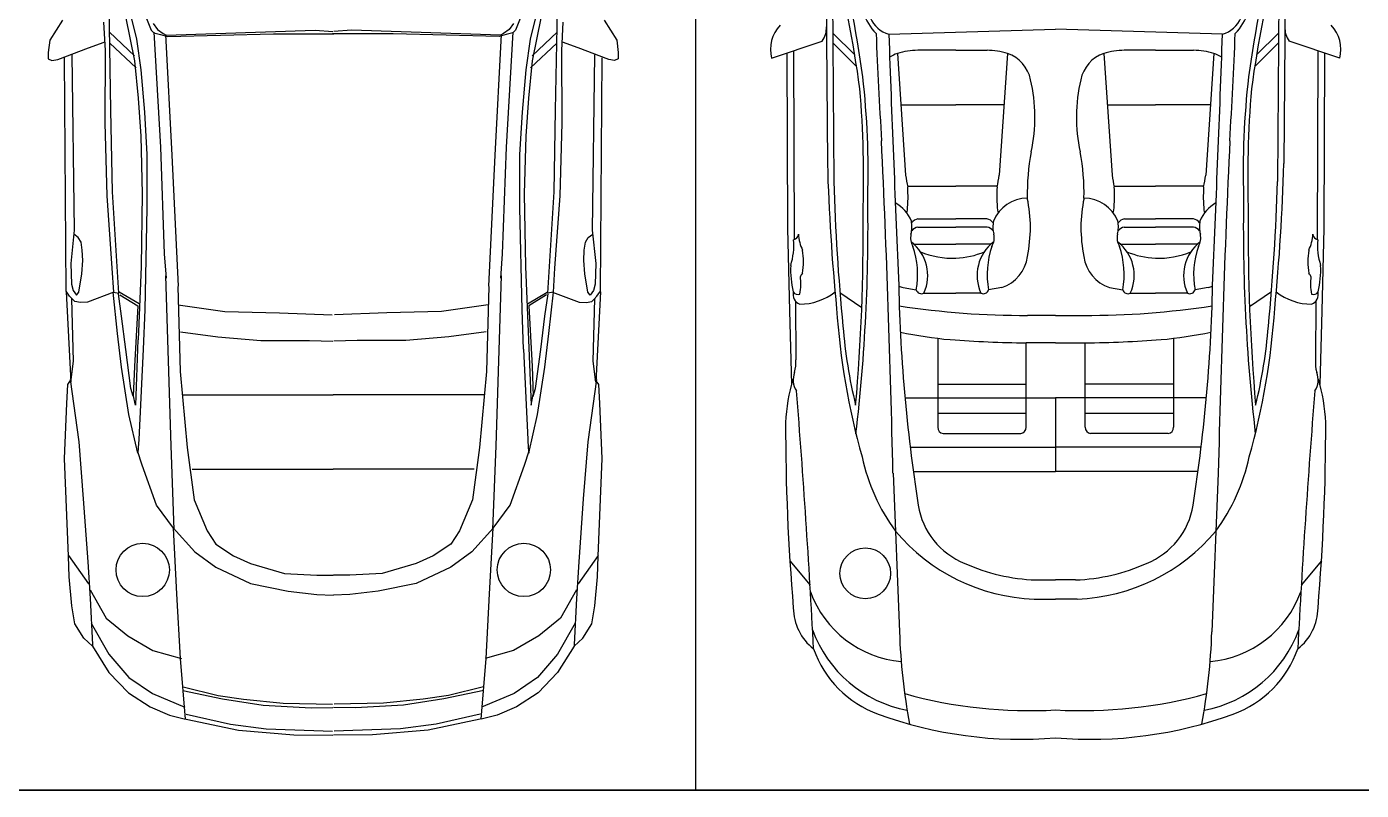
# Model space of a CAD drawing. Header units: inches. Extents: x 478327 to 492265, y -26791 to -22136.
# Drawn here: x 481061 to 481247, y -22588.7 to -22482.3 of the extents above; entities that cross this region are included whole.
import ezdxf

# ---------------------------------------------------------------- set-up
doc = ezdxf.new("R2010")
doc.units = ezdxf.units.IN
doc.header["$MEASUREMENT"] = 0
for name, color, linetype in [('ceco.net 92', 9, 'Continuous'), ('ceco.net 93', 161, 'Continuous'), ('Parking', 7, 'Continuous')]:
    doc.layers.add(name, color=color, linetype=linetype)

msp = doc.modelspace()

# ---------------------------------------------------------------- linework, layer by layer
at = {"layer": 'ceco.net 92', "linetype": 'ByBlock', "ltscale": 0.4}
for p, q in [((481172.385, -22470.322), (481172.595, -22501.421)), ((481236.414, -22470.322), (481236.203, -22501.421)), ((481173.269, -22471.566), (481173.48, -22503.886)), ((481235.529, -22471.566), (481235.319, -22503.886)), ((481173.345, -22483.266), (481176.409, -22486.263)), ((481181.15, -22483.384), (481204.399, -22482.711)), ((481227.648, -22483.384), (481204.399, -22482.711)), ((481235.453, -22483.266), (481232.389, -22486.263)), ((481164.827, -22486.742), (481171.876, -22484.374)), ((481167.852, -22485.726), (481167.968, -22511.986)), ((481173.354, -22484.614), (481176.669, -22487.883)), ((481190.499, -22485.628), (481185.196, -22485.628)), ((481190.499, -22485.628), (481194.835, -22485.628)), ((481218.3, -22485.628), (481213.963, -22485.628)), ((481218.3, -22485.628), (481223.602, -22485.628)), ((481235.444, -22484.614), (481232.129, -22487.883)), ((481243.971, -22486.742), (481236.922, -22484.374)), ((481240.946, -22485.726), (481240.831, -22511.986)), ((481166.938, -22486.033), (481167.045, -22510.456)), ((481182.342, -22486.067), (481183.489, -22503.045)), ((481197.69, -22486.067), (481196.543, -22503.045)), ((481211.108, -22486.067), (481212.255, -22503.045)), ((481226.457, -22486.067), (481225.31, -22503.045)), ((481241.861, -22486.033), (481241.753, -22510.456)), ((481182.824, -22493.21), (481190.499, -22493.21)), ((481197.208, -22493.21), (481190.499, -22493.21)), ((481211.591, -22493.21), (481218.3, -22493.21)), ((481225.974, -22493.21), (481218.3, -22493.21)), ((481183.759, -22504.533), (481190.499, -22504.533)), ((481196.273, -22504.533), (481190.499, -22504.533)), ((481212.526, -22504.533), (481218.3, -22504.533)), ((481225.039, -22504.533), (481218.3, -22504.533)), ((481185.207, -22509.097), (481190.499, -22509.097)), ((481194.824, -22509.097), (481190.499, -22509.097)), ((481213.974, -22509.097), (481218.3, -22509.097)), ((481223.591, -22509.097), (481218.3, -22509.097)), ((481167.045, -22510.456), (481167.338, -22521.909)), ((481185.194, -22510.258), (481190.499, -22510.258)), ((481194.838, -22510.258), (481190.499, -22510.258)), ((481213.961, -22510.258), (481218.3, -22510.258)), ((481223.604, -22510.258), (481218.3, -22510.258)), ((481241.753, -22510.456), (481241.46, -22521.909)), ((481184.613, -22512.618), (481190.499, -22512.618)), ((481195.419, -22512.618), (481190.499, -22512.618)), ((481213.38, -22512.618), (481218.3, -22512.618)), ((481224.185, -22512.618), (481218.3, -22512.618)), ((481183.131, -22518.686), (481184.969, -22518.995)), ((481196.901, -22518.686), (481195.062, -22518.995)), ((481211.897, -22518.686), (481213.736, -22518.995)), ((481225.668, -22518.686), (481223.829, -22518.995)), ((481234.466, -22519.253), (481231.405, -22521.345)), ((481168.14, -22520.55), (481168.186, -22528.752)), ((481174.34, -22519.346), (481177.389, -22521.453)), ((481186.035, -22519.447), (481190.499, -22519.447)), ((481193.997, -22519.447), (481190.499, -22519.447)), ((481214.802, -22519.447), (481218.3, -22519.447)), ((481222.763, -22519.447), (481218.3, -22519.447)), ((481240.658, -22520.55), (481240.612, -22528.752)), ((481167.338, -22521.909), (481167.606, -22532.161)), ((481204.399, -22522.549), (481200.467, -22522.549)), ((481204.399, -22522.549), (481208.332, -22522.549)), ((481241.46, -22521.909), (481241.193, -22532.161)), ((481187.967, -22525.741), (481187.967, -22538.131)), ((481200.289, -22538.131), (481200.289, -22526.378)), ((481204.399, -22526.378), (481200.289, -22526.378)), ((481204.399, -22526.378), (481208.51, -22526.378)), ((481208.51, -22538.131), (481208.51, -22526.378)), ((481220.831, -22525.741), (481220.831, -22538.131)), ((481187.967, -22532.126), (481200.289, -22532.126)), ((481220.831, -22532.126), (481208.51, -22532.126)), ((481183.401, -22534.011), (481204.399, -22534.011)), ((481225.397, -22534.011), (481204.399, -22534.011)), ((481204.399, -22534.011), (481204.399, -22544.27)), ((481200.289, -22536.236), (481187.967, -22536.236)), ((481220.831, -22536.236), (481208.51, -22536.236)), ((481188.703, -22539.006), (481199.552, -22539.006)), ((481220.095, -22539.006), (481209.246, -22539.006)), ((481184.126, -22540.904), (481204.399, -22540.904)), ((481224.672, -22540.904), (481204.399, -22540.904)), ((481181.737, -22544.547), (481182.642, -22566.624)), ((481184.557, -22544.27), (481204.399, -22544.27)), ((481224.241, -22544.27), (481204.399, -22544.27)), ((481227.062, -22544.547), (481226.157, -22566.624)), ((481167.368, -22556.735), (481170.177, -22560.115)), ((481241.431, -22556.735), (481238.621, -22560.115)), ((481201.626, -22559.389), (481204.399, -22559.389)), ((481207.172, -22559.389), (481204.399, -22559.389)), ((481201.413, -22562.051), (481204.399, -22562.051)), ((481207.386, -22562.051), (481204.399, -22562.051))]:
    msp.add_line(p, q, dxfattribs=at)
msp.add_circle((481177.878, -22558.475), 3.53, dxfattribs=at)
for centre, radius, start, end in [((481015.606, -22511.365), 163.406, 7.74933, 14.69584), ((481393.192, -22511.365), 163.406, 165.30416, 172.25067), ((481015.209, -22513.02), 163.406, 7.74933, 14.69584), ((481393.59, -22513.02), 163.406, 165.30416, 172.25067), ((481184.699, -22478.133), 7.422, 197.16859, 224.16366), ((481182.357, -22479.407), 4.156, 204.81622, 253.11659), ((481226.441, -22479.407), 4.156, 286.88341, 335.18378), ((481224.099, -22478.133), 7.422, 315.83634, 342.83141), ((481169.467, -22485.479), 4.808, 136.1162, 195.23106), ((481169.319, -22482.551), 3.141, 324.52054, 3.70114), ((482171.801, -22440.334), 993.355, 182.47923, 183.341567), ((484985.873, -22347.689), 3807.142, 182.04259, 182.554441), ((477422.925, -22347.689), 3807.142, 357.445559, 357.95741), ((480236.998, -22440.334), 993.355, 356.658433, 357.52077), ((481239.48, -22482.551), 3.141, 176.29886, 215.47946), ((481239.332, -22485.479), 4.808, 344.76894, 43.8838), ((481185.413, -22496.524), 10.899, 91.13756, 106.3676), ((481194.619, -22496.524), 10.899, 73.6324, 88.86244), ((481214.18, -22496.524), 10.899, 91.13756, 106.3676), ((481223.385, -22496.524), 10.899, 73.6324, 88.86244), ((481183.976, -22490.757), 4.966, 109.21899, 123.07426), ((481196.055, -22490.757), 4.966, 11.90426, 70.78101), ((481212.743, -22490.757), 4.966, 109.21899, 168.09574), ((481224.822, -22490.757), 4.966, 56.92574, 70.78101), ((481064.705, -22502.439), 113.574, 358.16822, 6.6272), ((481344.094, -22502.439), 113.574, 173.3728, 181.83178), ((481021.136, -22503.74), 156.507, 358.24649, 4.6738), ((481178.728, -22494.938), 22.789, 347.73401, 13.20484), ((481230.07, -22494.938), 22.789, 166.79516, 192.26599), ((481387.662, -22503.74), 156.507, 175.3262, 181.75351), ((479247.904, -22588.276), 1934.327, 1.295398, 2.66804), ((483160.894, -22588.276), 1934.327, 177.33196, 178.704602), ((481229.723, -22505.463), 29.282, 168.80861, 181.48882), ((481179.075, -22505.463), 29.282, 358.51118, 11.19139), ((481463.018, -22493.014), 290.544, 181.65813, 185.64415), ((480945.78, -22493.014), 290.544, 354.35585, 358.34187), ((481463.902, -22495.479), 290.544, 181.65813, 185.64415), ((481226.917, -22495.919), 44.009, 189.3191, 191.45989), ((481153.115, -22495.919), 44.009, 348.54011, 350.6809), ((481255.683, -22495.919), 44.009, 189.3191, 191.45989), ((481181.882, -22495.919), 44.009, 348.54011, 350.6809), ((480944.896, -22495.479), 290.544, 354.35585, 358.34187), ((480927.92, -22510.15), 250.334, 353.3724, 0.934), ((481163.599, -22506.02), 20.232, 354.61324, 3.84734), ((481200.494, -22511.366), 5.142, 90.4832, 157.60254), ((481216.433, -22506.02), 20.232, 176.15266, 185.38676), ((481181.153, -22510.312), 19.725, 348.23791, 11.96294), ((481227.645, -22510.312), 19.725, 168.03706, 191.76209), ((481208.305, -22511.366), 5.142, 22.39746, 89.5168), ((481192.366, -22506.02), 20.232, 354.61324, 3.84734), ((481245.2, -22506.02), 20.232, 176.15266, 185.38676), ((481480.878, -22510.15), 250.334, 179.066, 186.6276), ((481179.538, -22511.366), 5.142, 22.39746, 60.61513), ((481183.191, -22507.87), 0.553, 319.60763, 354.85268), ((481196.841, -22507.87), 0.553, 185.14732, 220.39237), ((481211.958, -22507.87), 0.553, 319.60763, 354.85268), ((481229.26, -22511.366), 5.142, 119.38487, 157.60254), ((481225.607, -22507.87), 0.553, 185.14732, 220.39237), ((480905.356, -22511.195), 272.226, 354.97343, 0.56111), ((481180.401, -22510.229), 3.977, 345.01201, 11.94463), ((481185.601, -22510.664), 1.616, 104.08875, 141.4563), ((481194.431, -22510.664), 1.616, 38.5437, 75.91125), ((481199.631, -22510.229), 3.977, 168.05537, 194.98799), ((481209.167, -22510.229), 3.977, 345.01201, 11.94463), ((481214.368, -22510.664), 1.616, 104.08875, 141.4563), ((481223.197, -22510.664), 1.616, 38.5437, 75.91125), ((481228.398, -22510.229), 3.977, 168.05537, 194.98799), ((481503.442, -22511.195), 272.226, 179.43889, 185.02657), ((481167.708, -22511.155), 0.871, 281.37175, 354.46214), ((481173.98, -22511.049), 5.409, 182.01624, 206.6401), ((481186.463, -22511.758), 2.276, 167.32047, 211.23518), ((481185.368, -22511.51), 1.264, 97.90594, 144.33076), ((481194.664, -22511.51), 1.264, 35.66924, 82.09406), ((481193.568, -22511.758), 2.276, 328.76482, 12.67953), ((481215.23, -22511.758), 2.276, 167.32047, 211.23518), ((481214.134, -22511.51), 1.264, 97.90594, 144.33076), ((481223.431, -22511.51), 1.264, 35.66924, 82.09406), ((481222.335, -22511.758), 2.276, 328.76482, 12.67953), ((481234.818, -22511.049), 5.409, 333.3599, 357.98376), ((481241.09, -22511.155), 0.871, 185.53786, 258.62825), ((481159.071, -22512.84), 8.848, 341.93311, 5.39473), ((481157.686, -22515.064), 11.57, 351.91421, 7.89993), ((481180.741, -22516.986), 5.838, 335.07118, 52.92733), ((481173.386, -22516.814), 11.787, 349.33701, 19.19876), ((481189.907, -22503.639), 10.943, 246.53768, 273.09861), ((481190.124, -22503.639), 10.943, 271.96071, 293.46232), ((481199.291, -22516.986), 5.838, 127.07267, 204.92882), ((481206.646, -22516.814), 11.787, 160.80124, 190.66299), ((481209.508, -22516.986), 5.838, 335.07118, 52.92733), ((481202.153, -22516.814), 11.787, 349.33701, 19.19876), ((481218.674, -22503.639), 10.943, 246.53768, 268.03929), ((481218.891, -22503.639), 10.943, 266.90139, 293.46232), ((481228.057, -22516.986), 5.838, 127.07267, 204.92882), ((481235.412, -22516.814), 11.787, 160.80124, 190.66299), ((481251.112, -22515.064), 11.57, 172.10007, 188.08579), ((481249.727, -22512.84), 8.848, 174.60527, 198.06689), ((481180.841, -22516.125), 13.369, 177.68432, 193.6152), ((481195.158, -22513.624), 5.354, 289.00232, 352.38401), ((481213.641, -22513.624), 5.354, 187.61599, 250.99768), ((481227.957, -22516.125), 13.369, 346.3848, 2.31568), ((481161.009, -22518.147), 7.889, 349.55163, 7.41476), ((481170.042, -22517.653), 1.318, 133.15457, 156.59227), ((481411.59, -22513.503), 229.108, 180.96656, 188.90805), ((480997.209, -22513.503), 229.108, 351.09195, 359.03344), ((481238.756, -22517.653), 1.318, 23.40773, 46.84543), ((481247.789, -22518.147), 7.889, 172.58524, 190.44837), ((481169.288, -22519.615), 1.481, 166.59205, 248.27131), ((481168.471, -22518.935), 0.708, 208.39267, 294.79409), ((481168.703, -22512.925), 8.066, 270.26681, 307.95617), ((481184.874, -22513.624), 5.354, 244.09477, 250.99768), ((481185.687, -22518.784), 0.748, 196.33295, 297.68182), ((481194.344, -22518.784), 0.748, 242.31818, 343.66705), ((481214.454, -22518.784), 0.748, 196.33295, 297.68182), ((481223.111, -22518.784), 0.748, 242.31818, 343.66705), ((481223.924, -22513.624), 5.354, 289.00232, 295.90523), ((481240.096, -22512.925), 8.066, 232.04383, 269.73319), ((481240.328, -22518.935), 0.708, 245.20591, 331.60733), ((481239.51, -22519.615), 1.481, 291.72869, 13.40795), ((481274.84, -22514.914), 101.178, 183.78289, 195.66948), ((481199.989, -22408.183), 114.366, 261.26061, 270.23952), ((481208.81, -22408.183), 114.366, 269.76048, 278.73939), ((481133.958, -22514.914), 101.178, 344.33052, 356.21711), ((481243.546, -22518.625), 68.994, 184.51323, 193.76941), ((481196.187, -22458.222), 68.017, 258.61911, 264.54062), ((481212.611, -22458.222), 68.017, 275.45938, 281.38089), ((481165.252, -22518.625), 68.994, 346.23059, 355.48677), ((481202.537, -22347.823), 178.569, 265.88274, 269.27858), ((481206.261, -22347.823), 178.569, 270.72142, 274.11726), ((481163.149, -22529.188), 5.056, 345.12212, 4.94686), ((481245.65, -22529.188), 5.056, 175.05314, 194.87788), ((481190.658, -22538.519), 23.913, 162.70435, 177.51173), ((481170.527, -22531.537), 2.704, 157.15358, 214.03728), ((481238.271, -22531.537), 2.704, 325.96272, 22.84642), ((481218.14, -22538.519), 23.913, 2.48827, 17.29565), ((479952.476, -22631.589), 1219.797, 2.942146, 4.633572), ((482456.322, -22631.589), 1219.797, 175.366428, 177.057854), ((481472.267, -22537.596), 305.5, 179.97844, 184.82349), ((480936.531, -22537.596), 305.5, 355.17651, 0.02156), ((481188.868, -22538.12), 0.901, 180.73273, 259.47084), ((481199.388, -22538.12), 0.901, 280.52916, 359.26727), ((481209.411, -22538.12), 0.901, 180.73273, 259.47084), ((481219.93, -22538.12), 0.901, 280.52916, 359.26727), ((481204.315, -22536.381), 27.524, 192.29316, 216.06573), ((481204.483, -22536.381), 27.524, 323.93427, 347.70684), ((481195.64, -22547.315), 10.527, 189.10302, 248.28986), ((481213.158, -22547.315), 10.527, 291.71014, 350.89698), ((481202.351, -22535.632), 26.436, 219.88566, 267.96571), ((481206.447, -22535.632), 26.436, 272.03429, 320.11434), ((481202.602, -22532.763), 26.645, 245.95635, 267.90161), ((481206.197, -22532.763), 26.645, 272.09839, 294.04365), ((481184.223, -22555.939), 14.893, 200.04006, 264.81455), ((481224.575, -22555.939), 14.893, 275.18545, 339.95994), ((481175.084, -22563.251), 7.234, 180.25875, 232.35606), ((481233.715, -22563.251), 7.234, 307.64394, 359.74125), ((481186.941, -22560.375), 17.462, 199.94363, 259.34333), ((481265.58, -22563.998), 82.98, 181.81295, 190.75069), ((481143.219, -22563.998), 82.98, 349.24931, 358.18705), ((481221.858, -22560.375), 17.462, 280.65667, 340.05637), ((481184.653, -22564.124), 14.806, 199.14508, 250.30756), ((481224.146, -22564.124), 14.806, 289.69244, 340.85492), ((481200.687, -22513.331), 64.267, 254.36127, 273.31169), ((481208.112, -22513.331), 64.267, 266.68831, 285.63873), ((481199.521, -22523.853), 57.733, 249.88228, 274.84725), ((481209.278, -22523.853), 57.733, 265.15275, 290.11772)]:
    msp.add_arc(centre, radius, start, end, dxfattribs=at)
at = {"layer": 'ceco.net 93'}
for p, q in [((481072.562, -22482.388), (481072.562, -22469.278)), ((481134.952, -22482.388), (481134.952, -22469.278)), ((481074.817, -22477.945), (481076.345, -22484.064)), ((481132.697, -22477.945), (481131.169, -22484.064)), ((481077, -22479.36), (481078.39, -22482.839)), ((481130.514, -22479.36), (481129.124, -22482.839)), ((481066.014, -22481.441), (481064.268, -22484.209)), ((481071.761, -22481.733), (481071.98, -22485.666)), ((481074.817, -22480.932), (481076.054, -22487.123)), ((481078.651, -22481.882), (481079.259, -22482.752)), ((481128.863, -22481.882), (481128.255, -22482.752)), ((481132.697, -22480.932), (481131.46, -22487.123)), ((481135.752, -22481.733), (481135.534, -22485.666)), ((481141.499, -22481.441), (481143.246, -22484.209)), ((481072.78, -22493.97), (481072.562, -22482.388)), ((481072.562, -22483.117), (481076.054, -22486.394)), ((481078.39, -22482.839), (481078.738, -22483.187)), ((481078.738, -22483.1), (481079.693, -22499.106)), ((481078.738, -22483.187), (481079.693, -22483.448)), ((481079.259, -22482.752), (481080.041, -22483.274)), ((481079.693, -22483.448), (481080.649, -22483.709)), ((481080.041, -22483.274), (481080.475, -22483.535)), ((481080.388, -22483.448), (481081.257, -22500.237)), ((481080.475, -22483.535), (481101.24, -22482.839)), ((481080.649, -22483.709), (481095.419, -22483.361)), ((481095.419, -22483.361), (481103.847, -22483.361)), ((481101.24, -22482.839), (481103.673, -22483.013)), ((481112.094, -22483.361), (481103.667, -22483.361)), ((481106.273, -22482.839), (481103.84, -22483.013)), ((481127.038, -22483.535), (481106.273, -22482.839)), ((481126.865, -22483.709), (481112.094, -22483.361)), ((481127.125, -22483.448), (481126.256, -22500.237)), ((481127.82, -22483.448), (481126.865, -22483.709)), ((481127.473, -22483.274), (481127.038, -22483.535)), ((481128.255, -22482.752), (481127.473, -22483.274)), ((481128.776, -22483.1), (481127.82, -22499.106)), ((481128.776, -22483.187), (481127.82, -22483.448)), ((481129.124, -22482.839), (481128.776, -22483.187)), ((481134.952, -22483.117), (481131.46, -22486.394)), ((481134.734, -22493.97), (481134.952, -22482.388)), ((481064.268, -22484.209), (481064.05, -22485.957)), ((481065.359, -22486.904), (481069.652, -22485.302)), ((481069.652, -22485.302), (481071.834, -22484.501)), ((481071.98, -22485.666), (481071.907, -22495.718)), ((481072.634, -22484.646), (481076.272, -22488.07)), ((481076.345, -22484.064), (481076.927, -22488.361)), ((481131.169, -22484.064), (481130.587, -22488.361)), ((481134.879, -22484.646), (481131.242, -22488.07)), ((481135.534, -22485.666), (481135.607, -22495.718)), ((481137.862, -22485.302), (481135.679, -22484.501)), ((481142.154, -22486.904), (481137.862, -22485.302)), ((481143.246, -22484.209), (481143.464, -22485.957)), ((481064.05, -22485.957), (481064.05, -22486.831)), ((481064.05, -22486.831), (481064.559, -22487.05)), ((481064.559, -22487.05), (481065.359, -22486.904)), ((481066.545, -22519.168), (481066.305, -22486.673)), ((481067.347, -22486.271), (481067.667, -22510.663)), ((481076.054, -22487.123), (481076.563, -22492.294)), ((481131.46, -22487.123), (481130.951, -22492.294)), ((481140.167, -22486.271), (481139.846, -22510.663)), ((481140.968, -22519.168), (481141.209, -22486.673)), ((481142.955, -22487.05), (481142.154, -22486.904)), ((481143.464, -22486.831), (481142.955, -22487.05)), ((481143.464, -22485.957), (481143.464, -22486.831)), ((481076.927, -22488.361), (481077.436, -22494.261)), ((481130.587, -22488.361), (481130.078, -22494.261)), ((481076.563, -22492.294), (481076.927, -22497.611)), ((481130.951, -22492.294), (481130.587, -22497.611)), ((481072.998, -22505.332), (481072.78, -22493.97)), ((481077.436, -22494.261), (481077.8, -22500.161)), ((481130.078, -22494.261), (481129.714, -22500.161)), ((481134.515, -22505.332), (481134.734, -22493.97)), ((481071.907, -22495.718), (481072.198, -22505.915)), ((481135.607, -22495.718), (481135.316, -22505.915)), ((481076.927, -22497.611), (481077.145, -22505.624)), ((481130.587, -22497.611), (481130.369, -22505.624)), ((481077.8, -22500.161), (481077.8, -22507.59)), ((481079.693, -22499.106), (481080.215, -22513.981)), ((481081.257, -22500.237), (481082.126, -22518.504)), ((481126.256, -22500.237), (481125.388, -22518.504)), ((481127.82, -22499.106), (481127.299, -22513.981)), ((481129.714, -22500.161), (481129.714, -22507.59)), ((481072.198, -22505.915), (481072.925, -22515.967)), ((481073.871, -22519.463), (481072.998, -22505.332)), ((481077.145, -22505.624), (481076.999, -22515.748)), ((481130.369, -22505.624), (481130.514, -22515.748)), ((481133.642, -22519.463), (481134.515, -22505.332)), ((481135.316, -22505.915), (481134.588, -22515.967)), ((481077.8, -22507.59), (481077.509, -22521.794)), ((481129.714, -22507.59), (481130.005, -22521.794)), ((481067.667, -22510.663), (481067.186, -22515.317)), ((481068.228, -22511.706), (481067.587, -22511.225)), ((481068.629, -22512.348), (481068.228, -22511.706)), ((481138.885, -22512.348), (481139.285, -22511.706)), ((481139.285, -22511.706), (481139.926, -22511.225)), ((481139.846, -22510.663), (481140.327, -22515.317)), ((481068.789, -22513.471), (481068.629, -22512.348)), ((481068.869, -22514.915), (481068.789, -22513.471)), ((481138.644, -22514.915), (481138.724, -22513.471)), ((481138.724, -22513.471), (481138.885, -22512.348)), ((481067.186, -22515.317), (481067.267, -22518.205)), ((481068.709, -22516.761), (481068.869, -22514.915)), ((481080.215, -22513.981), (481080.475, -22517.373)), ((481127.299, -22513.981), (481127.038, -22517.373)), ((481138.805, -22516.761), (481138.644, -22514.915)), ((481140.327, -22515.317), (481140.247, -22518.205)), ((481068.308, -22519.328), (481068.709, -22516.761)), ((481072.925, -22515.967), (481073.144, -22519.317)), ((481076.999, -22515.748), (481076.563, -22525.945)), ((481080.38, -22517.023), (481081.133, -22540.72)), ((481127.133, -22517.023), (481126.38, -22540.72)), ((481130.514, -22515.748), (481130.951, -22525.945)), ((481134.588, -22515.967), (481134.37, -22519.317)), ((481139.205, -22519.328), (481138.805, -22516.761)), ((481066.538, -22519.272), (481067.175, -22531.863)), ((481067.026, -22519.89), (481066.545, -22519.168)), ((481067.267, -22518.205), (481067.507, -22519.088)), ((481067.507, -22519.088), (481067.988, -22519.73)), ((481073.705, -22525.095), (481073.096, -22519.324)), ((481073.144, -22519.317), (481073.871, -22519.463)), ((481076.708, -22520.92), (481073.944, -22519.317)), ((481082.102, -22518.531), (481082.424, -22530.379)), ((481125.412, -22518.531), (481125.089, -22530.379)), ((481130.805, -22520.92), (481133.57, -22519.317)), ((481134.37, -22519.317), (481133.642, -22519.463)), ((481133.809, -22525.095), (481134.418, -22519.324)), ((481140.007, -22519.088), (481139.526, -22519.73)), ((481140.247, -22518.205), (481140.007, -22519.088)), ((481140.976, -22519.272), (481140.339, -22531.863)), ((481140.487, -22519.89), (481140.968, -22519.168)), ((481067.427, -22520.291), (481067.026, -22519.89)), ((481067.573, -22528.915), (481067.334, -22520.229)), ((481067.747, -22520.612), (481067.427, -22520.291)), ((481068.549, -22520.773), (481067.747, -22520.612)), ((481067.988, -22519.73), (481068.308, -22519.328)), ((481069.51, -22520.692), (481068.549, -22520.773)), ((481073.197, -22519.328), (481069.51, -22520.692)), ((481074.273, -22522.657), (481073.827, -22519.527)), ((481074.03, -22519.689), (481076.506, -22521.234)), ((481082.167, -22521.072), (481088.667, -22521.987)), ((481125.347, -22521.072), (481118.847, -22521.987)), ((481133.484, -22519.689), (481131.007, -22521.234)), ((481133.24, -22522.657), (481133.687, -22519.527)), ((481134.317, -22519.328), (481138.003, -22520.692)), ((481138.003, -22520.692), (481138.965, -22520.773)), ((481138.965, -22520.773), (481139.766, -22520.612)), ((481139.526, -22519.73), (481139.205, -22519.328)), ((481139.766, -22520.612), (481140.087, -22520.291)), ((481139.941, -22528.915), (481140.18, -22520.229)), ((481140.087, -22520.291), (481140.487, -22519.89)), ((481074.842, -22527.29), (481074.273, -22522.657)), ((481076.506, -22521.234), (481076.06, -22529.648)), ((481077.509, -22521.794), (481077.29, -22527.256)), ((481088.667, -22521.987), (481096.284, -22522.19)), ((481096.284, -22522.19), (481103.597, -22522.495)), ((481111.229, -22522.19), (481103.917, -22522.495)), ((481118.847, -22521.987), (481111.229, -22522.19)), ((481130.005, -22521.794), (481130.223, -22527.256)), ((481131.007, -22521.234), (481131.454, -22529.648)), ((481132.672, -22527.29), (481133.24, -22522.657)), ((481082.472, -22524.834), (481087.651, -22525.546)), ((481125.042, -22524.834), (481119.862, -22525.546)), ((481074.273, -22529.77), (481073.705, -22525.095)), ((481076.547, -22525.949), (481076.181, -22535.054)), ((481087.651, -22525.546), (481093.644, -22526.054)), ((481093.644, -22526.054), (481100.448, -22526.054)), ((481100.448, -22526.054), (481103.699, -22526.156)), ((481107.065, -22526.054), (481103.815, -22526.156)), ((481113.87, -22526.054), (481107.065, -22526.054)), ((481119.862, -22525.546), (481113.87, -22526.054)), ((481130.967, -22525.949), (481131.332, -22535.054)), ((481133.24, -22529.77), (481133.809, -22525.095)), ((481075.572, -22532.737), (481074.842, -22527.29)), ((481077.277, -22527.25), (481076.668, -22539.85)), ((481130.236, -22527.25), (481130.845, -22539.85)), ((481131.941, -22532.737), (481132.672, -22527.29)), ((481067.175, -22531.863), (481067.573, -22528.915)), ((481075.288, -22536.355), (481074.273, -22529.77)), ((481076.06, -22529.648), (481075.897, -22533.794)), ((481082.424, -22530.379), (481083.393, -22540.935)), ((481125.089, -22530.379), (481124.121, -22540.935)), ((481131.454, -22529.648), (481131.616, -22533.794)), ((481132.225, -22536.355), (481133.24, -22529.77)), ((481140.339, -22531.863), (481139.941, -22528.915)), ((481066.618, -22534.812), (481066.777, -22532.182)), ((481066.777, -22532.182), (481067.254, -22531.465)), ((481067.095, -22531.465), (481068.289, -22540.151)), ((481140.418, -22531.465), (481139.225, -22540.151)), ((481140.737, -22532.182), (481140.259, -22531.465)), ((481140.896, -22534.812), (481140.737, -22532.182)), ((481075.897, -22533.794), (481075.572, -22532.737)), ((481076.181, -22535.054), (481075.897, -22533.591)), ((481082.726, -22533.619), (481103.757, -22533.619)), ((481124.787, -22533.619), (481103.757, -22533.619)), ((481131.332, -22535.054), (481131.616, -22533.591)), ((481131.616, -22533.794), (481131.941, -22532.737)), ((481066.299, -22542.462), (481066.618, -22534.812)), ((481141.214, -22542.462), (481140.896, -22534.812)), ((481076.506, -22541.72), (481075.288, -22536.355)), ((481131.007, -22541.72), (481132.225, -22536.355)), ((481068.289, -22540.151), (481068.926, -22548.12)), ((481077.124, -22543.418), (481076.487, -22541.426)), ((481076.587, -22540.988), (481076.506, -22541.72)), ((481076.668, -22539.85), (481076.587, -22540.988)), ((481081.133, -22540.72), (481081.564, -22552.353)), ((481083.393, -22540.935), (481084.361, -22548.26)), ((481124.121, -22540.935), (481123.153, -22548.26)), ((481126.38, -22540.72), (481125.95, -22552.353)), ((481130.389, -22543.418), (481131.026, -22541.426)), ((481130.845, -22539.85), (481130.926, -22540.988)), ((481130.926, -22540.988), (481131.007, -22541.72)), ((481139.225, -22540.151), (481138.588, -22548.12)), ((481066.856, -22556.089), (481066.299, -22542.462)), ((481079.114, -22548.997), (481077.124, -22543.418)), ((481128.4, -22548.997), (481130.389, -22543.418)), ((481140.657, -22556.089), (481141.214, -22542.462)), ((481084.114, -22543.962), (481103.757, -22543.962)), ((481123.399, -22543.962), (481103.757, -22543.962)), ((481068.926, -22548.12), (481069.563, -22556.886)), ((481081.502, -22552.184), (481079.114, -22548.997)), ((481084.361, -22548.26), (481086.19, -22552.568)), ((481123.153, -22548.26), (481121.324, -22552.568)), ((481126.012, -22552.184), (481128.4, -22548.997)), ((481138.588, -22548.12), (481137.951, -22556.886)), ((481081.456, -22552.138), (481084.469, -22555.477)), ((481081.979, -22561.349), (481081.502, -22552.184)), ((481086.19, -22552.568), (481087.373, -22554.4)), ((481121.324, -22552.568), (481120.14, -22554.4)), ((481126.057, -22552.138), (481123.045, -22555.477)), ((481125.534, -22561.349), (481126.012, -22552.184)), ((481087.373, -22554.4), (481089.848, -22556.015)), ((481120.14, -22554.4), (481117.666, -22556.015)), ((481066.856, -22556.009), (481069.642, -22559.914)), ((481066.936, -22558.958), (481066.856, -22556.089)), ((481084.469, -22555.477), (481087.373, -22557.631)), ((481089.848, -22556.015), (481092.215, -22557.092)), ((481117.666, -22556.015), (481115.299, -22557.092)), ((481123.045, -22555.477), (481120.14, -22557.631)), ((481140.657, -22556.009), (481137.871, -22559.914)), ((481140.578, -22558.958), (481140.657, -22556.089)), ((481069.563, -22556.886), (481069.881, -22561.986)), ((481087.373, -22557.631), (481092.215, -22559.893)), ((481092.215, -22557.092), (481096.949, -22558.493)), ((481115.299, -22557.092), (481110.565, -22558.493)), ((481120.14, -22557.631), (481115.299, -22559.893)), ((481137.951, -22556.886), (481137.633, -22561.986)), ((481067.334, -22563.022), (481066.936, -22558.958)), ((481092.215, -22559.893), (481097.486, -22560.97)), ((481096.949, -22558.493), (481101.467, -22558.708)), ((481101.467, -22558.708), (481103.726, -22558.708)), ((481106.046, -22558.708), (481103.787, -22558.708)), ((481110.565, -22558.493), (481106.046, -22558.708)), ((481115.299, -22559.893), (481110.027, -22560.97)), ((481140.18, -22563.022), (481140.578, -22558.958)), ((481069.881, -22560.791), (481072.11, -22564.696)), ((481069.881, -22561.986), (481070.199, -22568.361)), ((481082.457, -22570.353), (481081.979, -22561.349)), ((481097.486, -22560.97), (481101.467, -22561.401)), ((481101.467, -22561.401), (481103.726, -22561.509)), ((481106.046, -22561.401), (481103.787, -22561.509)), ((481110.027, -22560.97), (481106.046, -22561.401)), ((481125.057, -22570.353), (481125.534, -22561.349)), ((481137.633, -22560.791), (481135.404, -22564.696)), ((481137.633, -22561.986), (481137.314, -22568.361)), ((481067.732, -22565.492), (481067.334, -22563.022)), ((481139.782, -22565.492), (481140.18, -22563.022)), ((481069.005, -22567.485), (481067.732, -22565.492)), ((481070.04, -22565.413), (481072.508, -22569.716)), ((481072.11, -22564.696), (481075.134, -22567.166)), ((481135.404, -22564.696), (481132.379, -22567.166)), ((481137.473, -22565.413), (481135.006, -22569.716)), ((481138.508, -22567.485), (481139.782, -22565.492)), ((481070.199, -22568.6), (481069.005, -22567.485)), ((481075.134, -22567.166), (481078.636, -22569.238)), ((481132.379, -22567.166), (481128.877, -22569.238)), ((481137.314, -22568.6), (481138.508, -22567.485)), ((481070.199, -22568.361), (481070.199, -22568.6)), ((481070.199, -22568.6), (481072.508, -22572.266)), ((481078.636, -22569.238), (481082.616, -22570.353)), ((481128.877, -22569.238), (481124.897, -22570.353)), ((481137.314, -22568.6), (481135.006, -22572.266)), ((481137.314, -22568.361), (481137.314, -22568.6)), ((481072.508, -22569.716), (481075.293, -22572.983)), ((481083.173, -22578.801), (481082.457, -22570.353)), ((481124.34, -22578.801), (481125.057, -22570.353)), ((481135.006, -22569.716), (481132.22, -22572.983)), ((481072.508, -22572.266), (481075.214, -22575.135)), ((481075.293, -22572.983), (481078.557, -22575.215)), ((481132.22, -22572.983), (481128.957, -22575.215)), ((481135.006, -22572.266), (481132.3, -22575.135)), ((481082.774, -22574.799), (481088.341, -22575.939)), ((481082.838, -22574.292), (481087.708, -22575.496)), ((481124.739, -22574.799), (481119.173, -22575.939)), ((481124.676, -22574.292), (481119.806, -22575.496)), ((481075.214, -22575.135), (481078.238, -22577.047)), ((481078.557, -22575.215), (481083.094, -22577.127)), ((481087.708, -22575.496), (481091.25, -22576.002)), ((481088.341, -22575.939), (481093.97, -22576.826)), ((481091.25, -22576.002), (481096.753, -22576.572)), ((481093.97, -22576.826), (481100.675, -22577.206)), ((481096.753, -22576.572), (481103.648, -22576.699)), ((481110.76, -22576.572), (481103.866, -22576.699)), ((481113.544, -22576.826), (481106.839, -22577.206)), ((481116.263, -22576.002), (481110.76, -22576.572)), ((481119.173, -22575.939), (481113.544, -22576.826)), ((481119.806, -22575.496), (481116.263, -22576.002)), ((481128.957, -22575.215), (481124.42, -22577.127)), ((481132.3, -22575.135), (481129.275, -22577.047)), ((481078.238, -22577.047), (481080.945, -22578.243)), ((481080.945, -22578.243), (481083.173, -22578.801)), ((481083.28, -22578.092), (481089.416, -22579.485)), ((481083.28, -22578.789), (481090.554, -22580.309)), ((481100.675, -22577.206), (481103.711, -22577.142)), ((481106.839, -22577.206), (481103.803, -22577.142)), ((481124.233, -22578.789), (481116.959, -22580.309)), ((481124.233, -22578.092), (481118.098, -22579.485)), ((481126.569, -22578.243), (481124.34, -22578.801)), ((481129.275, -22577.047), (481126.569, -22578.243)), ((481089.416, -22579.485), (481094.413, -22580.119)), ((481090.554, -22580.309), (481098.271, -22580.942)), ((481094.413, -22580.119), (481101.054, -22580.372)), ((481101.054, -22580.372), (481103.648, -22580.435)), ((481106.459, -22580.372), (481103.866, -22580.435)), ((481113.101, -22580.119), (481106.459, -22580.372)), ((481116.959, -22580.309), (481109.242, -22580.942)), ((481118.098, -22579.485), (481113.101, -22580.119)), ((481098.271, -22580.942), (481103.711, -22581.005)), ((481109.242, -22580.942), (481103.803, -22581.005))]:
    msp.add_line(p, q, dxfattribs=at)
for centre in [(481077.204, -22558.002), (481130.31, -22558.002)]:
    msp.add_circle(centre, 3.714, dxfattribs=at)
at = {"layer": 'Parking'}
for p, q in [((481154.247, -22588.688), (481154.247, -22395.888)), ((481154.247, -22588.688), (481154.247, -22395.888)), ((481053.947, -22588.688), (481154.247, -22588.688)), ((481154.247, -22588.688), (481053.947, -22588.688)), ((481154.247, -22588.688), (481254.547, -22588.688)), ((481254.547, -22588.688), (481154.247, -22588.688))]:
    msp.add_line(p, q, dxfattribs=at)

doc.saveas('drawing.dxf')
